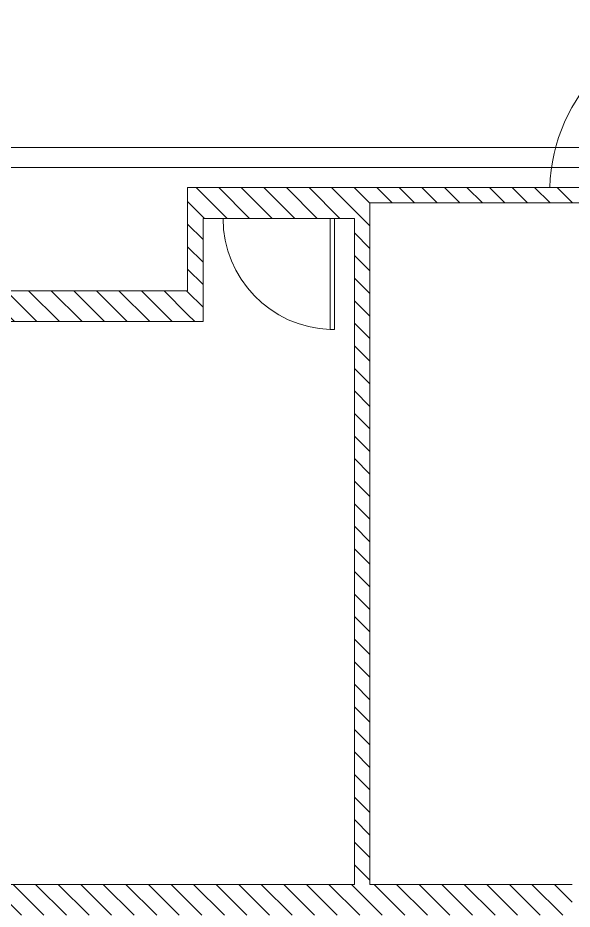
# Model space of a CAD drawing. Header units: millimetres. Extents: x -106145 to 154907, y -84585 to 152038.
# Drawn here: x -2899 to 1239, y 17735 to 24387 of the extents above; entities that cross this region are included whole.
import ezdxf

# ---------------------------------------------------------------- set-up
doc = ezdxf.new("R2010")
doc.units = ezdxf.units.MM
for name, color, linetype, lineweight in [('A-DOOR', 7, 'Continuous', 5), ('A-FLOR', 7, 'Continuous', 5), ('A-WALL', 7, 'Continuous', 5), ('A-WALL-PATT', 7, 'Continuous', 5)]:
    doc.layers.add(name, color=color, linetype=linetype, lineweight=lineweight)
pattern_1 = [(315, (0, 0), (84.18955, 84.18955), [])]

# ---------------------------------------------------------------- blocks, each defined once
blk = doc.blocks.new('DC_SglFl-W-Int - FWD7 1_35-12335622-Site Plan -MAIN')
at = {"layer": 'A-DOOR', "color": 254, "lineweight": 9, "true_color": 0xdddddd}
for p, q in [((622, 57.5), (622, 1324)), ((622, 1324), (652, 1324)), ((652, 1324), (652, 57.5))]:
    blk.add_line(p, q, dxfattribs=at)
at = {"layer": 'A-DOOR', "color": 254, "true_color": 0xdddddd}
blk.add_arc((652, 20), 1304.3, 91.31792, 178.33968, dxfattribs=at)
blk = doc.blocks.new('DC_SglFl-W-Int - D _0_9-4063774-Site Plan -MAIN')
at = {"layer": 'A-DOOR', "color": 254, "lineweight": 9, "true_color": 0xdddddd}
for p, q in [((385, -115), (385, -945)), ((415, -945), (415, -115)), ((385, -945), (415, -945))]:
    blk.add_line(p, q, dxfattribs=at)
at = {"layer": 'A-DOOR', "color": 254, "true_color": 0xdddddd}
blk.add_arc((415, -115), 830.5, 180.00991, 267.92997, dxfattribs=at)
blk = doc.blocks.new('2022_11_09_AB BLOCKFACADE WITH CONTINOUS WINDOW_rvt-1-Site Plan -MAIN')
at = {"layer": 'A-WALL-PATT', "true_color": 0xeaeaea}
h = blk.add_hatch(dxfattribs=at)
h.set_pattern_fill('FP_19', color=254, style=0, pattern_type=2)
h.set_pattern_definition(pattern_1)
h.paths.add_polyline_path([(-1243.2, 22890), (-386.3, 22890), (-386.3, 23120), (-1631.3, 23120), (-1631.3, 22890), (-1407.4, 22890)], flags=0)
h = blk.add_hatch(dxfattribs=at)
h.set_pattern_fill('FP_19', color=254, style=0, pattern_type=2)
h.set_pattern_definition(pattern_1)
h.paths.add_polyline_path([(5558.7, 23005), (5788.7, 23005), (5788.7, 23120), (-386.3, 23120), (-386.3, 23005), (2957.6, 23005)], flags=0)
h = blk.add_hatch(dxfattribs=at)
h.set_pattern_fill('FP_19', color=254, style=0, pattern_type=2)
h.set_pattern_definition(pattern_1)
h.paths.add_polyline_path([(-271.3, 17920), (-271.3, 23005), (-386.3, 23005), (-386.3, 17920)], flags=0)
h = blk.add_hatch(dxfattribs=at)
h.set_pattern_fill('FP_19', color=254, style=0, pattern_type=2)
h.set_pattern_definition(pattern_1)
h.paths.add_polyline_path([(-1516.3, 22120), (-1516.3, 22890), (-1631.3, 22890), (-1631.3, 22120)], flags=0)
h = blk.add_hatch(dxfattribs=at)
h.set_pattern_fill('FP_19', color=254, style=0, pattern_type=2)
h.set_pattern_definition(pattern_1)
h.paths.add_polyline_path([(-1631.3, 22120), (-1631.3, 22350), (-3131.3, 22350), (-3131.3, 22120), (-1681.1, 22120)], flags=0)
h = blk.add_hatch(dxfattribs=at)
h.set_pattern_fill('FP_19', color=254, style=0, pattern_type=2)
h.set_pattern_definition(pattern_1)
h.paths.add_polyline_path([(-3255.4, 17690), (1238.7, 17690), (1238.7, 17920), (-6436.3, 17920), (-6436.3, 17690), (-3343.6, 17690)], flags=0)
at = {"layer": 'A-FLOR', "color": 254, "true_color": 0xdddddd}
for p, q in [((5258.7, 23420), (-7486.2, 23420)), ((-7486.2, 23420), (5258.7, 23420)), ((-7486.2, 23270), (5408.7, 23270)), ((5408.7, 23270), (-7486.2, 23270))]:
    blk.add_line(p, q, dxfattribs=at)
at = {"layer": 'A-WALL', "color": 254, "lineweight": 18, "true_color": 0xdddddd}
for p, q in [((-386.3, 23120), (-1631.3, 23120)), ((-1631.3, 23120), (-1631.3, 22890)), ((5788.7, 23120), (-386.3, 23120)), ((-271.3, 23005), (2513.7, 23005)), ((-271.3, 17920), (-271.3, 23005)), ((-1631.3, 22890), (-1631.3, 22350)), ((-1516.3, 22120), (-1516.3, 22890)), ((-1516.3, 22890), (-386.3, 22890)), ((-386.3, 22890), (-386.3, 17920)), ((-1631.3, 22350), (-3131.3, 22350)), ((-3131.3, 22120), (-1631.3, 22120)), ((-1631.3, 22120), (-1516.3, 22120)), ((-386.3, 17920), (-3931.3, 17920)), ((1238.7, 17920), (-271.3, 17920))]:
    blk.add_line(p, q, dxfattribs=at)
at = {"color": 253, "lineweight": 5, "true_color": 0xaaaaaa}
for name, p in [('DC_SglFl-W-Int - FWD7 1_35-12335622-Site Plan -MAIN', (1723.7, 23062.5)), ('DC_SglFl-W-Int - D _0_9-4063774-Site Plan -MAIN', (-951.3, 23005))]:
    blk.add_blockref(name, p, dxfattribs=at)

msp = doc.modelspace()

# ---------------------------------------------------------------- block references
at = {"lineweight": 5}
msp.add_blockref('2022_11_09_AB BLOCKFACADE WITH CONTINOUS WINDOW_rvt-1-Site Plan -MAIN', (0, 0), dxfattribs=at)

doc.saveas('drawing.dxf')
